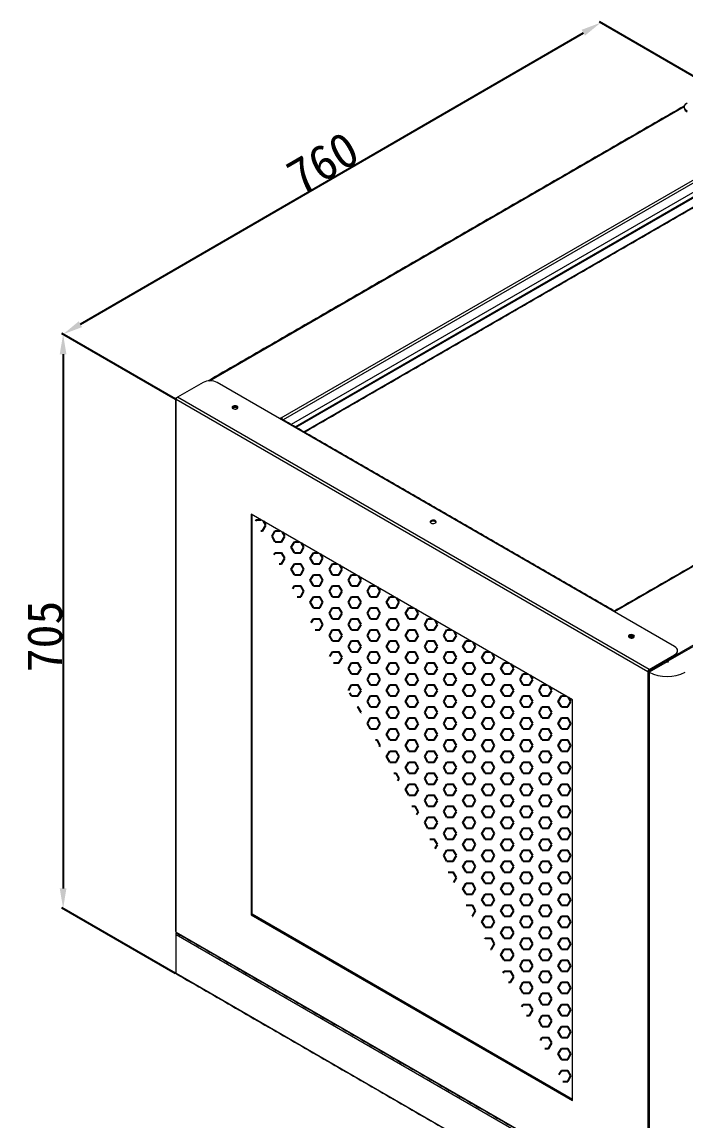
# Model space of a CAD drawing. Header units: millimetres. Extents: x 12436 to 30221, y 8547 to 23793.
# Drawn here: x 14159 to 14821, y 21572 to 22669 of the extents above; entities that cross this region are included whole.
import ezdxf

# ---------------------------------------------------------------- set-up
doc = ezdxf.new("R2010")
doc.units = ezdxf.units.MM
doc.header["$PDSIZE"] = -1
doc.dimstyles.new('ISO-25', dxfattribs={"dimtxt": 35, "dimasz": 20, "dimexe": 1.25, "dimexo": 0.625, "dimtad": 1, "dimdsep": 46, "dimtxsty": 'Standard', "dimcen": 2.5, "dimadec": 0, "dimazin": 0, "dimtfac": 1, "dimtmove": 0, "dimatfit": 3, "dimfxl": 1, "dimarcsym": 0})

# ---------------------------------------------------------------- blocks, each defined once
blk = doc.blocks.new('*D405')
at = {"color": 0, "lineweight": -2}
for p, q in [((14849.3, 22602.9), (14735.7, 22668.5)), ((14217.3, 22366.7), (14719.7, 22657.8)), ((14312.3, 22291.8), (14198.7, 22357.4))]:
    blk.add_line(p, q, dxfattribs=at)
at = {"color": 0}
for points in [[(14718, 22660.7), (14721.3, 22654.9), (14737, 22667.8)], [(14215.6, 22369.6), (14218.9, 22363.8), (14200, 22356.7)]]:
    blk.add_solid(points, dxfattribs=at)
at = {"layer": 'Defpoints', "color": 0}
for p in [(14737, 22667.8), (14849.9, 22602.6), (14312.9, 22291.4)]:
    blk.add_point(p, dxfattribs=at)
at = {"color": 0, "insert": (14459.4, 22527.9), "char_height": 35, "attachment_point": 5, "rotation": 30.0866}
blk.add_mtext('760', dxfattribs=at)
blk = doc.blocks.new('*D406')
at = {"color": 0, "lineweight": -2}
for p, q in [((14312.3, 22291.8), (14198.7, 22357.4)), ((14200, 22336.7), (14200, 21803.3)), ((14312.3, 21718.4), (14198.7, 21784))]:
    blk.add_line(p, q, dxfattribs=at)
at = {"color": 0}
for points in [[(14196.6, 22336.7), (14203.3, 22336.7), (14200, 22356.7)], [(14196.6, 21803.3), (14203.3, 21803.3), (14200, 21783.3)]]:
    blk.add_solid(points, dxfattribs=at)
at = {"layer": 'Defpoints', "color": 0}
for p in [(14312.9, 22291.4), (14200, 21783.3), (14312.9, 21718.1)]:
    blk.add_point(p, dxfattribs=at)
at = {"color": 0, "insert": (14181.8, 22054.9), "char_height": 35, "attachment_point": 5, "rotation": 90}
blk.add_mtext('705', dxfattribs=at)

msp = doc.modelspace()

# ---------------------------------------------------------------- hatches: boundary and pattern name
h = msp.add_hatch()
h.set_pattern_fill('HEX', color=256, scale=2, style=0)
h.set_pattern_definition([(0, (3782.046, 3671.984), (0, 10.99852), [6.35, -12.7]), (120, (3782.046, 3671.984), (-9.524998, -5.49926), [6.35, -12.7]), (60, (3788.396, 3671.984), (-9.524998, 5.49926), [6.35, -12.7])])
edge = h.paths.add_edge_path()
edge.add_line((14708.97, 21991.736), (14387.943, 22177.061))
edge.add_line((14708.97, 21591.631), (14708.97, 21991.736))
edge.add_line((14388.792, 21777.446), (14388.792, 22176.571))
edge.add_line((14708.97, 21592.611), (14388.792, 21777.446))

# ---------------------------------------------------------------- linework, layer by layer
at = {"color": 7, "linetype": 'Continuous', "lineweight": 15}
for p, q in [((14346.151, 22310.238), (14820.537, 22584.095)), ((14417.967, 22273.221), (14882.961, 22541.656)), ((14884.33, 22539.284), (14419.902, 22271.176)), ((14884.33, 22530.251), (14427.726, 22266.659)), ((14431.836, 22264.286), (14836.954, 22498.156)), ((14432.684, 22263.796), (14837.802, 22497.666)), ((14440.508, 22259.28), (14837.802, 22488.632)), ((15219.273, 22350.071), (14750.687, 22079.562)), ((14798.153, 22028.322), (15294.334, 22314.761)), ((14339.858, 22308.565), (14314.315, 22293.819)), ((14416.27, 22272.617), (14354, 22308.565)), ((14312.945, 22293.029), (14314.29, 22293.805)), ((14313.346, 22292.797), (14312.945, 22293.029)), ((14783.968, 22019.532), (14312.945, 22291.447)), ((14312.945, 21759.776), (14312.945, 22291.447)), ((14785.338, 22021.904), (14314.315, 22293.819)), ((14748.611, 22080.761), (14416.27, 22272.617)), ((14417.156, 22272.753), (14417.967, 22273.221)), ((14417.967, 22272.292), (14417.967, 22273.221)), ((14708.97, 21991.736), (14387.943, 22177.061)), ((14387.943, 22177.061), (14387.943, 21776.956)), ((14388.792, 21777.446), (14388.792, 22176.571)), ((15036.926, 22164.582), (14804.005, 22030.119)), ((14810.881, 22044.813), (14748.611, 22080.761)), ((14766.601, 22053.399), (14768.791, 22054.664)), ((14798.153, 22028.322), (14784.817, 22020.623)), ((14785.338, 22021.904), (14810.881, 22036.649)), ((14785.338, 22020.924), (14810.881, 22035.669)), ((14803.298, 22029.711), (14785.338, 22019.343)), ((14798.153, 22027.342), (14798.153, 22028.322)), ((14804.005, 22029.303), (14803.298, 22029.711)), ((14804.712, 22029.711), (14804.005, 22030.119)), ((14804.005, 22030.119), (14804.005, 22029.303)), ((14804.005, 22029.303), (14804.712, 22029.711)), ((14810.881, 22035.669), (14810.881, 22036.649)), ((14784.817, 22020.022), (14783.968, 22019.532)), ((14783.968, 22019.532), (14783.968, 21487.86)), ((14784.817, 22020.022), (14784.817, 22020.623)), ((14798.153, 22027.342), (14785.261, 22019.899)), ((14785.338, 22020.924), (14785.338, 22021.904)), ((14785.338, 22019.343), (14785.338, 21492.674)), ((14798.674, 22027.42), (14785.858, 22020.022)), ((14785.858, 22020.022), (14786.186, 22019.832)), ((14708.97, 21591.631), (14708.97, 21991.736)), ((14388.792, 21777.446), (14387.943, 21776.956)), ((14387.943, 21776.956), (14708.97, 21591.631)), ((14708.97, 21592.611), (14388.792, 21777.446)), ((14312.925, 21758.539), (14313.228, 21758.364)), ((14312.925, 21756.982), (14312.925, 21758.539)), ((14783.989, 21485.042), (14312.925, 21756.982)), ((14312.925, 21718.604), (14312.925, 21756.982)), ((14312.945, 21759.776), (14783.968, 21487.86)), ((14312.925, 21718.604), (14783.989, 21446.665))]:
    msp.add_line(p, q, dxfattribs=at)
at = {"color": 7, "linetype": 'Continuous', "lineweight": 15, "flags": 128}
for points in [[(14823.435, 22579.563), (14822.191, 22580.438), (14821.267, 22581.436), (14820.698, 22582.519), (14820.506, 22583.645), (14820.698, 22584.771), (14821.267, 22585.854), (14822.191, 22586.852), (14823.435, 22587.727)], [(14369.56, 22282.389), (14370.413, 22282.044), (14371.42, 22281.888), (14372.458, 22281.941), (14373.402, 22282.195), (14374.139, 22282.62), (14374.579, 22283.165), (14374.67, 22283.764), (14374.4, 22284.345), (14373.802, 22284.838), (14372.949, 22285.183), (14371.943, 22285.339), (14370.905, 22285.286), (14369.96, 22285.032), (14369.224, 22284.607), (14368.783, 22284.062), (14368.693, 22283.463), (14368.962, 22282.882), (14369.56, 22282.389)], [(14571.792, 22170.541), (14570.939, 22170.886), (14569.933, 22171.042), (14568.895, 22170.989), (14567.95, 22170.735), (14567.214, 22170.31), (14566.773, 22169.765), (14566.682, 22169.165), (14566.952, 22168.584), (14567.55, 22168.092), (14568.403, 22167.747), (14569.41, 22167.591), (14570.447, 22167.644), (14571.392, 22167.898), (14572.128, 22168.323), (14572.569, 22168.868), (14572.66, 22169.467), (14572.39, 22170.048), (14571.792, 22170.541)], [(14769.782, 22056.244), (14768.929, 22056.589), (14767.922, 22056.745), (14766.884, 22056.692), (14765.94, 22056.438), (14765.203, 22056.013), (14764.763, 22055.468), (14764.672, 22054.868), (14764.942, 22054.287), (14765.54, 22053.795), (14766.393, 22053.45), (14767.399, 22053.294), (14768.437, 22053.346), (14769.382, 22053.601), (14770.118, 22054.026), (14770.559, 22054.571), (14770.65, 22055.17), (14770.38, 22055.751), (14769.782, 22056.244)], [(14764.783, 22054.529), (14764.942, 22054.771), (14765.54, 22055.264)], [(14810.881, 22036.649), (14812.124, 22037.524), (14813.048, 22038.522), (14813.617, 22039.605), (14813.81, 22040.731), (14813.617, 22041.858), (14813.048, 22042.941), (14812.124, 22043.939), (14810.881, 22044.813)], [(14798.319, 22027.215), (14798.254, 22027.272), (14798.153, 22027.342)]]:
    msp.add_lwpolyline(points, dxfattribs=at)
at = {"color": 7, "linetype": 'Continuous', "lineweight": 15}
for centre, radius, start, end in [((14825.511, 22583.164), 5.029, 185.695219, 245.624809), ((14346.929, 22294.918), 15.37, 62.609743, 117.390207), ((14313.245, 22292.238), 0.846, 110.783652, 249.217112), ((14315.919, 22291.312), 2.976, 122.607074, 177.393435), ((14371.681, 22280.687), 3.771, 40.258334, 139.741545), ((14371.681, 22280.687), 3.771, 40.258334, 139.741545), ((14371.681, 22279.262), 4.182, 53.73705, 126.262809), ((14416.837, 22271.825), 0.974, 65.694989, 125.612204), ((14416.35, 22270.701), 2.994, 16.909098, 57.303656), ((14569.671, 22166.39), 3.771, 40.25835, 139.741589), ((14749.145, 22080.106), 0.846, 350.787749, 129.199972), ((14767.661, 22052.093), 3.771, 40.2583, 139.741458), ((14767.661, 22050.668), 4.181, 53.728206, 126.271794), ((14767.605, 22051.946), 3.909, 41.373193, 121.904478), ((14808.805, 22040.251), 5.029, 294.375115, 354.305086), ((14796.674, 22025.952), 2.793, 28.854124, 58.046637), ((14786.941, 22019.396), 2.976, 122.607074, 177.393435), ((14785.282, 22021.998), 2.794, 241.958764, 271.144142), ((14785.948, 22019.97), 1.132, 122.608543, 177.391456), ((14785.338, 22021.027), 1.132, 242.610251, 297.389749), ((14803.298, 22053.88), 38.928, 242.524304, 297.475658), ((14313.347, 21760.663), 0.974, 185.694672, 245.626872)]:
    msp.add_arc(centre, radius, start, end, dxfattribs=at)
for points in [[(14820.731, 22584.862), (14344.822, 22310.126)], [(14820.506, 22583.645), (14820.506, 22582.665)], [(14441.076, 22258.952), (14837.401, 22487.746)], [(15218.706, 22350.398), (14750.12, 22079.89)], [(14312.378, 22292.238), (14312.378, 21760.566)], [(14749.579, 22080.857), (14417.238, 22272.713)], [(14767.871, 22054.787), (14765.868, 22053.631)], [(14813.81, 22039.751), (14813.81, 22040.731)], [(14313.346, 21758.889), (14784.369, 21486.973)], [(14786.482, 21446.039), (15320.973, 21754.595)], [(14313.341, 21717.856), (14784.194, 21446.039)]]:
    msp.add_open_spline(points, degree=1, dxfattribs=at)
for points, knots in [([(14312.925, 21756.982), (14312.916, 21757.166), (14312.9, 21757.533), (14313.075, 21758.117), (14313.3, 21758.564), (14313.467, 21758.735), (14313.52, 21758.789)], [0, 0, 0, 0, 0.28826938, 0.57654431, 0.86480838, 1, 1, 1, 1]), ([(14313.697, 21758.985), (14313.582, 21759.061), (14313.352, 21759.212), (14313.074, 21759.173), (14312.9, 21758.951), (14312.917, 21758.676), (14312.925, 21758.539)], [0, 0, 0, 0, 0.2500003, 0.50000352, 0.75000245, 1, 1, 1, 1]), ([(14313.346, 21758.889), (14313.346, 21758.889), (14313.19, 21758.898), (14313.019, 21759.218), (14312.97, 21759.59), (14312.945, 21759.776)], [0, 0, 0, 0, 0.00011252, 0.50005423, 1, 1, 1, 1]), ([(14313.341, 21717.856), (14313.341, 21717.856), (14313.213, 21717.899), (14313.03, 21718.131), (14312.96, 21718.446), (14312.925, 21718.604)], [0, 0, 0, 0, 0.00009553, 0.500048775, 1, 1, 1, 1])]:
    msp.add_open_spline(points, degree=3, knots=knots, dxfattribs=at)

# ---------------------------------------------------------------- dimensions: what is measured, and where the dimension line sits
dim = msp.add_aligned_dim(p1=(14312.945, 22291.447), p2=(14849.946, 22602.569), distance=113.082, text='760', dimstyle='ISO-25')
dim.commit()
dim.dimension.update_dxf_attribs({"geometry": '*D405', "text_midpoint": (14459.37, 22527.918)})
dim = msp.add_linear_dim(base=(14199.956, 21783.312), p1=(14312.945, 22291.447), p2=(14312.945, 21718.085), angle=270, text='705', dimstyle='ISO-25')
dim.commit()
dim.dimension.update_dxf_attribs({"geometry": '*D406', "text_midpoint": (14199.956, 22054.93), "dimtype": 161})

doc.saveas('drawing.dxf')
